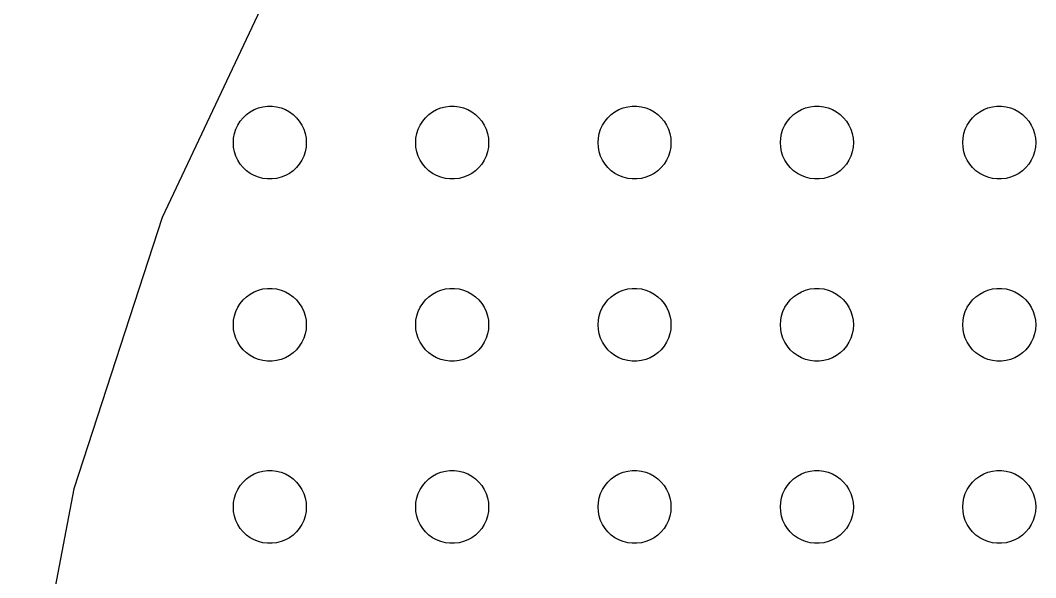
# Model space of a CAD drawing. Header units: metres. Extents: x -187 to 187, y -187 to 187.
# Drawn here: x -185.5 to -102, y 39.2 to 85.1 of the extents above; entities that cross this region are included whole.
import ezdxf

# ---------------------------------------------------------------- set-up
doc = ezdxf.new("R2010")
doc.units = ezdxf.units.M

msp = doc.modelspace()

# ---------------------------------------------------------------- linework, layer by layer
for p, q in [((-163.869, 90.0879), (-173.868, 68.8393)), ((-166.607, 77.533), (-166.277, 77.7145)), ((-166.277, 77.7145), (-165.927, 77.8532)), ((-165.927, 77.8532), (-165.562, 77.9469)), ((-165.562, 77.9469), (-165.188, 77.9941)), ((-165.188, 77.9941), (-164.812, 77.9941)), ((-164.812, 77.9941), (-164.438, 77.9469)), ((-164.438, 77.9469), (-164.073, 77.8532)), ((-164.073, 77.8532), (-163.723, 77.7145)), ((-163.723, 77.7145), (-163.393, 77.533)), ((-151.607, 77.533), (-151.277, 77.7145)), ((-151.277, 77.7145), (-150.927, 77.8532)), ((-150.927, 77.8532), (-150.562, 77.9469)), ((-150.562, 77.9469), (-150.188, 77.9941)), ((-150.188, 77.9941), (-149.812, 77.9941)), ((-149.812, 77.9941), (-149.438, 77.9469)), ((-149.438, 77.9469), (-149.073, 77.8532)), ((-149.073, 77.8532), (-148.723, 77.7145)), ((-148.723, 77.7145), (-148.393, 77.533)), ((-136.607, 77.533), (-136.277, 77.7145)), ((-136.277, 77.7145), (-135.927, 77.8532)), ((-135.927, 77.8532), (-135.562, 77.9469)), ((-135.562, 77.9469), (-135.188, 77.9941)), ((-135.188, 77.9941), (-134.812, 77.9941)), ((-134.812, 77.9941), (-134.438, 77.9469)), ((-134.438, 77.9469), (-134.073, 77.8532)), ((-134.073, 77.8532), (-133.723, 77.7145)), ((-133.723, 77.7145), (-133.393, 77.533)), ((-121.607, 77.533), (-121.277, 77.7145)), ((-121.277, 77.7145), (-120.927, 77.8532)), ((-120.927, 77.8532), (-120.562, 77.9469)), ((-120.562, 77.9469), (-120.188, 77.9941)), ((-120.188, 77.9941), (-119.812, 77.9941)), ((-119.812, 77.9941), (-119.438, 77.9469)), ((-119.438, 77.9469), (-119.073, 77.8532)), ((-119.073, 77.8532), (-118.723, 77.7145)), ((-118.723, 77.7145), (-118.393, 77.533)), ((-106.607, 77.533), (-106.277, 77.7145)), ((-106.277, 77.7145), (-105.927, 77.8532)), ((-105.927, 77.8532), (-105.562, 77.9469)), ((-105.562, 77.9469), (-105.188, 77.9941)), ((-105.188, 77.9941), (-104.812, 77.9941)), ((-104.812, 77.9941), (-104.438, 77.9469)), ((-104.438, 77.9469), (-104.073, 77.8532)), ((-104.073, 77.8532), (-103.723, 77.7145)), ((-103.723, 77.7145), (-103.393, 77.533)), ((-167.427, 76.7634), (-167.187, 77.0536)), ((-167.187, 77.0536), (-166.912, 77.3115)), ((-166.912, 77.3115), (-166.607, 77.533)), ((-163.393, 77.533), (-163.088, 77.3115)), ((-163.088, 77.3115), (-162.813, 77.0536)), ((-162.813, 77.0536), (-162.573, 76.7634)), ((-152.427, 76.7634), (-152.187, 77.0536)), ((-152.187, 77.0536), (-151.912, 77.3115)), ((-151.912, 77.3115), (-151.607, 77.533)), ((-148.393, 77.533), (-148.088, 77.3115)), ((-148.088, 77.3115), (-147.813, 77.0536)), ((-147.813, 77.0536), (-147.573, 76.7634)), ((-137.427, 76.7634), (-137.187, 77.0536)), ((-137.187, 77.0536), (-136.912, 77.3115)), ((-136.912, 77.3115), (-136.607, 77.533)), ((-133.393, 77.533), (-133.088, 77.3115)), ((-133.088, 77.3115), (-132.813, 77.0536)), ((-132.813, 77.0536), (-132.573, 76.7634)), ((-122.427, 76.7634), (-122.187, 77.0536)), ((-122.187, 77.0536), (-121.912, 77.3115)), ((-121.912, 77.3115), (-121.607, 77.533)), ((-118.393, 77.533), (-118.088, 77.3115)), ((-118.088, 77.3115), (-117.813, 77.0536)), ((-117.813, 77.0536), (-117.573, 76.7634)), ((-107.427, 76.7634), (-107.187, 77.0536)), ((-107.187, 77.0536), (-106.912, 77.3115)), ((-106.912, 77.3115), (-106.607, 77.533)), ((-103.393, 77.533), (-103.088, 77.3115)), ((-103.088, 77.3115), (-102.813, 77.0536)), ((-102.813, 77.0536), (-102.573, 76.7634)), ((-167.906, 75.7461), (-167.789, 76.1044)), ((-167.789, 76.1044), (-167.629, 76.4453)), ((-167.629, 76.4453), (-167.427, 76.7634)), ((-162.573, 76.7634), (-162.371, 76.4453)), ((-162.371, 76.4453), (-162.211, 76.1044)), ((-162.211, 76.1044), (-162.094, 75.7461)), ((-152.906, 75.7461), (-152.789, 76.1044)), ((-152.789, 76.1044), (-152.629, 76.4453)), ((-152.629, 76.4453), (-152.427, 76.7634)), ((-147.573, 76.7634), (-147.371, 76.4453)), ((-147.371, 76.4453), (-147.211, 76.1044)), ((-147.211, 76.1044), (-147.094, 75.7461)), ((-137.906, 75.7461), (-137.789, 76.1044)), ((-137.789, 76.1044), (-137.629, 76.4453)), ((-137.629, 76.4453), (-137.427, 76.7634)), ((-132.573, 76.7634), (-132.371, 76.4453)), ((-132.371, 76.4453), (-132.211, 76.1044)), ((-132.211, 76.1044), (-132.094, 75.7461)), ((-122.906, 75.7461), (-122.789, 76.1044)), ((-122.789, 76.1044), (-122.629, 76.4453)), ((-122.629, 76.4453), (-122.427, 76.7634)), ((-117.573, 76.7634), (-117.371, 76.4453)), ((-117.371, 76.4453), (-117.211, 76.1044)), ((-117.211, 76.1044), (-117.094, 75.7461)), ((-107.906, 75.7461), (-107.789, 76.1044)), ((-107.789, 76.1044), (-107.629, 76.4453)), ((-107.629, 76.4453), (-107.427, 76.7634)), ((-102.573, 76.7634), (-102.371, 76.4453)), ((-102.371, 76.4453), (-102.211, 76.1044)), ((-102.211, 76.1044), (-102.094, 75.7461)), ((-168, 75), (-167.976, 75.376)), ((-167.976, 75.376), (-167.906, 75.7461)), ((-162.094, 75.7461), (-162.024, 75.376)), ((-162.024, 75.376), (-162, 75)), ((-153, 75), (-152.976, 75.376)), ((-152.976, 75.376), (-152.906, 75.7461)), ((-147.094, 75.7461), (-147.024, 75.376)), ((-147.024, 75.376), (-147, 75)), ((-138, 75), (-137.976, 75.376)), ((-137.976, 75.376), (-137.906, 75.7461)), ((-132.094, 75.7461), (-132.024, 75.376)), ((-132.024, 75.376), (-132, 75)), ((-123, 75), (-122.976, 75.376)), ((-122.976, 75.376), (-122.906, 75.7461)), ((-117.094, 75.7461), (-117.024, 75.376)), ((-117.024, 75.376), (-117, 75)), ((-108, 75), (-107.976, 75.376)), ((-107.976, 75.376), (-107.906, 75.7461)), ((-102.094, 75.7461), (-102.024, 75.376)), ((-102.024, 75.376), (-102, 75)), ((-167.976, 74.624), (-168, 75)), ((-167.906, 74.2539), (-167.976, 74.624)), ((-162.024, 74.624), (-162.094, 74.2539)), ((-162, 75), (-162.024, 74.624)), ((-152.976, 74.624), (-153, 75)), ((-152.906, 74.2539), (-152.976, 74.624)), ((-147.024, 74.624), (-147.094, 74.2539)), ((-147, 75), (-147.024, 74.624)), ((-137.976, 74.624), (-138, 75)), ((-137.906, 74.2539), (-137.976, 74.624)), ((-132.024, 74.624), (-132.094, 74.2539)), ((-132, 75), (-132.024, 74.624)), ((-122.976, 74.624), (-123, 75)), ((-122.906, 74.2539), (-122.976, 74.624)), ((-117.024, 74.624), (-117.094, 74.2539)), ((-117, 75), (-117.024, 74.624)), ((-107.976, 74.624), (-108, 75)), ((-107.906, 74.2539), (-107.976, 74.624)), ((-102.024, 74.624), (-102.094, 74.2539)), ((-102, 75), (-102.024, 74.624)), ((-167.789, 73.8956), (-167.906, 74.2539)), ((-167.629, 73.5547), (-167.789, 73.8956)), ((-167.427, 73.2366), (-167.629, 73.5547)), ((-162.371, 73.5547), (-162.573, 73.2366)), ((-162.211, 73.8956), (-162.371, 73.5547)), ((-162.094, 74.2539), (-162.211, 73.8956)), ((-152.789, 73.8956), (-152.906, 74.2539)), ((-152.629, 73.5547), (-152.789, 73.8956)), ((-152.427, 73.2366), (-152.629, 73.5547)), ((-147.371, 73.5547), (-147.573, 73.2366)), ((-147.211, 73.8956), (-147.371, 73.5547)), ((-147.094, 74.2539), (-147.211, 73.8956)), ((-137.789, 73.8956), (-137.906, 74.2539)), ((-137.629, 73.5547), (-137.789, 73.8956)), ((-137.427, 73.2366), (-137.629, 73.5547)), ((-132.371, 73.5547), (-132.573, 73.2366)), ((-132.211, 73.8956), (-132.371, 73.5547)), ((-132.094, 74.2539), (-132.211, 73.8956)), ((-122.789, 73.8956), (-122.906, 74.2539)), ((-122.629, 73.5547), (-122.789, 73.8956)), ((-122.427, 73.2366), (-122.629, 73.5547)), ((-117.371, 73.5547), (-117.573, 73.2366)), ((-117.211, 73.8956), (-117.371, 73.5547)), ((-117.094, 74.2539), (-117.211, 73.8956)), ((-107.789, 73.8956), (-107.906, 74.2539)), ((-107.629, 73.5547), (-107.789, 73.8956)), ((-107.427, 73.2366), (-107.629, 73.5547)), ((-102.371, 73.5547), (-102.573, 73.2366)), ((-102.211, 73.8956), (-102.371, 73.5547)), ((-102.094, 74.2539), (-102.211, 73.8956)), ((-167.187, 72.9464), (-167.427, 73.2366)), ((-166.912, 72.6885), (-167.187, 72.9464)), ((-166.607, 72.467), (-166.912, 72.6885)), ((-163.088, 72.6885), (-163.393, 72.467)), ((-162.813, 72.9464), (-163.088, 72.6885)), ((-162.573, 73.2366), (-162.813, 72.9464)), ((-152.187, 72.9464), (-152.427, 73.2366)), ((-151.912, 72.6885), (-152.187, 72.9464)), ((-151.607, 72.467), (-151.912, 72.6885)), ((-148.088, 72.6885), (-148.393, 72.467)), ((-147.813, 72.9464), (-148.088, 72.6885)), ((-147.573, 73.2366), (-147.813, 72.9464)), ((-137.187, 72.9464), (-137.427, 73.2366)), ((-136.912, 72.6885), (-137.187, 72.9464)), ((-136.607, 72.467), (-136.912, 72.6885)), ((-133.088, 72.6885), (-133.393, 72.467)), ((-132.813, 72.9464), (-133.088, 72.6885)), ((-132.573, 73.2366), (-132.813, 72.9464)), ((-122.187, 72.9464), (-122.427, 73.2366)), ((-121.912, 72.6885), (-122.187, 72.9464)), ((-121.607, 72.467), (-121.912, 72.6885)), ((-118.088, 72.6885), (-118.393, 72.467)), ((-117.813, 72.9464), (-118.088, 72.6885)), ((-117.573, 73.2366), (-117.813, 72.9464)), ((-107.187, 72.9464), (-107.427, 73.2366)), ((-106.912, 72.6885), (-107.187, 72.9464)), ((-106.607, 72.467), (-106.912, 72.6885)), ((-103.088, 72.6885), (-103.393, 72.467)), ((-102.813, 72.9464), (-103.088, 72.6885)), ((-102.573, 73.2366), (-102.813, 72.9464)), ((-166.277, 72.2855), (-166.607, 72.467)), ((-165.927, 72.1468), (-166.277, 72.2855)), ((-165.562, 72.0531), (-165.927, 72.1468)), ((-165.188, 72.0059), (-165.562, 72.0531)), ((-164.812, 72.0059), (-165.188, 72.0059)), ((-164.438, 72.0531), (-164.812, 72.0059)), ((-164.073, 72.1468), (-164.438, 72.0531)), ((-163.723, 72.2855), (-164.073, 72.1468)), ((-163.393, 72.467), (-163.723, 72.2855)), ((-151.277, 72.2855), (-151.607, 72.467)), ((-150.927, 72.1468), (-151.277, 72.2855)), ((-150.562, 72.0531), (-150.927, 72.1468)), ((-150.188, 72.0059), (-150.562, 72.0531)), ((-149.812, 72.0059), (-150.188, 72.0059)), ((-149.438, 72.0531), (-149.812, 72.0059)), ((-149.073, 72.1468), (-149.438, 72.0531)), ((-148.723, 72.2855), (-149.073, 72.1468)), ((-148.393, 72.467), (-148.723, 72.2855)), ((-136.277, 72.2855), (-136.607, 72.467)), ((-135.927, 72.1468), (-136.277, 72.2855)), ((-135.562, 72.0531), (-135.927, 72.1468)), ((-135.188, 72.0059), (-135.562, 72.0531)), ((-134.812, 72.0059), (-135.188, 72.0059)), ((-134.438, 72.0531), (-134.812, 72.0059)), ((-134.073, 72.1468), (-134.438, 72.0531)), ((-133.723, 72.2855), (-134.073, 72.1468)), ((-133.393, 72.467), (-133.723, 72.2855)), ((-121.277, 72.2855), (-121.607, 72.467)), ((-120.927, 72.1468), (-121.277, 72.2855)), ((-120.562, 72.0531), (-120.927, 72.1468)), ((-120.188, 72.0059), (-120.562, 72.0531)), ((-119.812, 72.0059), (-120.188, 72.0059)), ((-119.438, 72.0531), (-119.812, 72.0059)), ((-119.073, 72.1468), (-119.438, 72.0531)), ((-118.723, 72.2855), (-119.073, 72.1468)), ((-118.393, 72.467), (-118.723, 72.2855)), ((-106.277, 72.2855), (-106.607, 72.467)), ((-105.927, 72.1468), (-106.277, 72.2855)), ((-105.562, 72.0531), (-105.927, 72.1468)), ((-105.188, 72.0059), (-105.562, 72.0531)), ((-104.812, 72.0059), (-105.188, 72.0059)), ((-104.438, 72.0531), (-104.812, 72.0059)), ((-104.073, 72.1468), (-104.438, 72.0531)), ((-103.723, 72.2855), (-104.073, 72.1468)), ((-103.393, 72.467), (-103.723, 72.2855)), ((-173.868, 68.8393), (-181.125, 46.505)), ((-166.607, 62.533), (-166.277, 62.7145)), ((-166.277, 62.7145), (-165.927, 62.8532)), ((-165.927, 62.8532), (-165.562, 62.9469)), ((-165.562, 62.9469), (-165.188, 62.9941)), ((-165.188, 62.9941), (-164.812, 62.9941)), ((-164.812, 62.9941), (-164.438, 62.9469)), ((-164.438, 62.9469), (-164.073, 62.8532)), ((-164.073, 62.8532), (-163.723, 62.7145)), ((-163.723, 62.7145), (-163.393, 62.533)), ((-151.607, 62.533), (-151.277, 62.7145)), ((-151.277, 62.7145), (-150.927, 62.8532)), ((-150.927, 62.8532), (-150.562, 62.9469)), ((-150.562, 62.9469), (-150.188, 62.9941)), ((-150.188, 62.9941), (-149.812, 62.9941)), ((-149.812, 62.9941), (-149.438, 62.9469)), ((-149.438, 62.9469), (-149.073, 62.8532)), ((-149.073, 62.8532), (-148.723, 62.7145)), ((-148.723, 62.7145), (-148.393, 62.533)), ((-136.607, 62.533), (-136.277, 62.7145)), ((-136.277, 62.7145), (-135.927, 62.8532)), ((-135.927, 62.8532), (-135.562, 62.9469)), ((-135.562, 62.9469), (-135.188, 62.9941)), ((-135.188, 62.9941), (-134.812, 62.9941)), ((-134.812, 62.9941), (-134.438, 62.9469)), ((-134.438, 62.9469), (-134.073, 62.8532)), ((-134.073, 62.8532), (-133.723, 62.7145)), ((-133.723, 62.7145), (-133.393, 62.533)), ((-121.607, 62.533), (-121.277, 62.7145)), ((-121.277, 62.7145), (-120.927, 62.8532)), ((-120.927, 62.8532), (-120.562, 62.9469)), ((-120.562, 62.9469), (-120.188, 62.9941)), ((-120.188, 62.9941), (-119.812, 62.9941)), ((-119.812, 62.9941), (-119.438, 62.9469)), ((-119.438, 62.9469), (-119.073, 62.8532)), ((-119.073, 62.8532), (-118.723, 62.7145)), ((-118.723, 62.7145), (-118.393, 62.533)), ((-106.607, 62.533), (-106.277, 62.7145)), ((-106.277, 62.7145), (-105.927, 62.8532)), ((-105.927, 62.8532), (-105.562, 62.9469)), ((-105.562, 62.9469), (-105.188, 62.9941)), ((-105.188, 62.9941), (-104.812, 62.9941)), ((-104.812, 62.9941), (-104.438, 62.9469)), ((-104.438, 62.9469), (-104.073, 62.8532)), ((-104.073, 62.8532), (-103.723, 62.7145)), ((-103.723, 62.7145), (-103.393, 62.533)), ((-167.427, 61.7634), (-167.187, 62.0536)), ((-167.187, 62.0536), (-166.912, 62.3115)), ((-166.912, 62.3115), (-166.607, 62.533)), ((-163.393, 62.533), (-163.088, 62.3115)), ((-163.088, 62.3115), (-162.813, 62.0536)), ((-162.813, 62.0536), (-162.573, 61.7634)), ((-152.427, 61.7634), (-152.187, 62.0536)), ((-152.187, 62.0536), (-151.912, 62.3115)), ((-151.912, 62.3115), (-151.607, 62.533)), ((-148.393, 62.533), (-148.088, 62.3115)), ((-148.088, 62.3115), (-147.813, 62.0536)), ((-147.813, 62.0536), (-147.573, 61.7634)), ((-137.427, 61.7634), (-137.187, 62.0536)), ((-137.187, 62.0536), (-136.912, 62.3115)), ((-136.912, 62.3115), (-136.607, 62.533)), ((-133.393, 62.533), (-133.088, 62.3115)), ((-133.088, 62.3115), (-132.813, 62.0536)), ((-132.813, 62.0536), (-132.573, 61.7634)), ((-122.427, 61.7634), (-122.187, 62.0536)), ((-122.187, 62.0536), (-121.912, 62.3115)), ((-121.912, 62.3115), (-121.607, 62.533)), ((-118.393, 62.533), (-118.088, 62.3115)), ((-118.088, 62.3115), (-117.813, 62.0536)), ((-117.813, 62.0536), (-117.573, 61.7634)), ((-107.427, 61.7634), (-107.187, 62.0536)), ((-107.187, 62.0536), (-106.912, 62.3115)), ((-106.912, 62.3115), (-106.607, 62.533)), ((-103.393, 62.533), (-103.088, 62.3115)), ((-103.088, 62.3115), (-102.813, 62.0536)), ((-102.813, 62.0536), (-102.573, 61.7634)), ((-167.906, 60.7461), (-167.789, 61.1044)), ((-167.789, 61.1044), (-167.629, 61.4453)), ((-167.629, 61.4453), (-167.427, 61.7634)), ((-162.573, 61.7634), (-162.371, 61.4453)), ((-162.371, 61.4453), (-162.211, 61.1044)), ((-162.211, 61.1044), (-162.094, 60.7461)), ((-152.906, 60.7461), (-152.789, 61.1044)), ((-152.789, 61.1044), (-152.629, 61.4453)), ((-152.629, 61.4453), (-152.427, 61.7634)), ((-147.573, 61.7634), (-147.371, 61.4453)), ((-147.371, 61.4453), (-147.211, 61.1044)), ((-147.211, 61.1044), (-147.094, 60.7461)), ((-137.906, 60.7461), (-137.789, 61.1044)), ((-137.789, 61.1044), (-137.629, 61.4453)), ((-137.629, 61.4453), (-137.427, 61.7634)), ((-132.573, 61.7634), (-132.371, 61.4453)), ((-132.371, 61.4453), (-132.211, 61.1044)), ((-132.211, 61.1044), (-132.094, 60.7461)), ((-122.906, 60.7461), (-122.789, 61.1044)), ((-122.789, 61.1044), (-122.629, 61.4453)), ((-122.629, 61.4453), (-122.427, 61.7634)), ((-117.573, 61.7634), (-117.371, 61.4453)), ((-117.371, 61.4453), (-117.211, 61.1044)), ((-117.211, 61.1044), (-117.094, 60.7461)), ((-107.906, 60.7461), (-107.789, 61.1044)), ((-107.789, 61.1044), (-107.629, 61.4453)), ((-107.629, 61.4453), (-107.427, 61.7634)), ((-102.573, 61.7634), (-102.371, 61.4453)), ((-102.371, 61.4453), (-102.211, 61.1044)), ((-102.211, 61.1044), (-102.094, 60.7461)), ((-168, 60), (-167.976, 60.376)), ((-167.976, 60.376), (-167.906, 60.7461)), ((-162.094, 60.7461), (-162.024, 60.376)), ((-162.024, 60.376), (-162, 60)), ((-153, 60), (-152.976, 60.376)), ((-152.976, 60.376), (-152.906, 60.7461)), ((-147.094, 60.7461), (-147.024, 60.376)), ((-147.024, 60.376), (-147, 60)), ((-138, 60), (-137.976, 60.376)), ((-137.976, 60.376), (-137.906, 60.7461)), ((-132.094, 60.7461), (-132.024, 60.376)), ((-132.024, 60.376), (-132, 60)), ((-123, 60), (-122.976, 60.376)), ((-122.976, 60.376), (-122.906, 60.7461)), ((-117.094, 60.7461), (-117.024, 60.376)), ((-117.024, 60.376), (-117, 60)), ((-108, 60), (-107.976, 60.376)), ((-107.976, 60.376), (-107.906, 60.7461)), ((-102.094, 60.7461), (-102.024, 60.376)), ((-102.024, 60.376), (-102, 60)), ((-167.976, 59.624), (-168, 60)), ((-167.906, 59.2539), (-167.976, 59.624)), ((-162.024, 59.624), (-162.094, 59.2539)), ((-162, 60), (-162.024, 59.624)), ((-152.976, 59.624), (-153, 60)), ((-152.906, 59.2539), (-152.976, 59.624)), ((-147.024, 59.624), (-147.094, 59.2539)), ((-147, 60), (-147.024, 59.624)), ((-137.976, 59.624), (-138, 60)), ((-137.906, 59.2539), (-137.976, 59.624)), ((-132.024, 59.624), (-132.094, 59.2539)), ((-132, 60), (-132.024, 59.624)), ((-122.976, 59.624), (-123, 60)), ((-122.906, 59.2539), (-122.976, 59.624)), ((-117.024, 59.624), (-117.094, 59.2539)), ((-117, 60), (-117.024, 59.624)), ((-107.976, 59.624), (-108, 60)), ((-107.906, 59.2539), (-107.976, 59.624)), ((-102.024, 59.624), (-102.094, 59.2539)), ((-102, 60), (-102.024, 59.624)), ((-167.789, 58.8956), (-167.906, 59.2539)), ((-167.629, 58.5547), (-167.789, 58.8956)), ((-167.427, 58.2366), (-167.629, 58.5547)), ((-162.371, 58.5547), (-162.573, 58.2366)), ((-162.211, 58.8956), (-162.371, 58.5547)), ((-162.094, 59.2539), (-162.211, 58.8956)), ((-152.789, 58.8956), (-152.906, 59.2539)), ((-152.629, 58.5547), (-152.789, 58.8956)), ((-152.427, 58.2366), (-152.629, 58.5547)), ((-147.371, 58.5547), (-147.573, 58.2366)), ((-147.211, 58.8956), (-147.371, 58.5547)), ((-147.094, 59.2539), (-147.211, 58.8956)), ((-137.789, 58.8956), (-137.906, 59.2539)), ((-137.629, 58.5547), (-137.789, 58.8956)), ((-137.427, 58.2366), (-137.629, 58.5547)), ((-132.371, 58.5547), (-132.573, 58.2366)), ((-132.211, 58.8956), (-132.371, 58.5547)), ((-132.094, 59.2539), (-132.211, 58.8956)), ((-122.789, 58.8956), (-122.906, 59.2539)), ((-122.629, 58.5547), (-122.789, 58.8956)), ((-122.427, 58.2366), (-122.629, 58.5547)), ((-117.371, 58.5547), (-117.573, 58.2366)), ((-117.211, 58.8956), (-117.371, 58.5547)), ((-117.094, 59.2539), (-117.211, 58.8956)), ((-107.789, 58.8956), (-107.906, 59.2539)), ((-107.629, 58.5547), (-107.789, 58.8956)), ((-107.427, 58.2366), (-107.629, 58.5547)), ((-102.371, 58.5547), (-102.573, 58.2366)), ((-102.211, 58.8956), (-102.371, 58.5547)), ((-102.094, 59.2539), (-102.211, 58.8956)), ((-167.187, 57.9464), (-167.427, 58.2366)), ((-166.912, 57.6885), (-167.187, 57.9464)), ((-166.607, 57.467), (-166.912, 57.6885)), ((-163.088, 57.6885), (-163.393, 57.467)), ((-162.813, 57.9464), (-163.088, 57.6885)), ((-162.573, 58.2366), (-162.813, 57.9464)), ((-152.187, 57.9464), (-152.427, 58.2366)), ((-151.912, 57.6885), (-152.187, 57.9464)), ((-151.607, 57.467), (-151.912, 57.6885)), ((-148.088, 57.6885), (-148.393, 57.467)), ((-147.813, 57.9464), (-148.088, 57.6885)), ((-147.573, 58.2366), (-147.813, 57.9464)), ((-137.187, 57.9464), (-137.427, 58.2366)), ((-136.912, 57.6885), (-137.187, 57.9464)), ((-136.607, 57.467), (-136.912, 57.6885)), ((-133.088, 57.6885), (-133.393, 57.467)), ((-132.813, 57.9464), (-133.088, 57.6885)), ((-132.573, 58.2366), (-132.813, 57.9464)), ((-122.187, 57.9464), (-122.427, 58.2366)), ((-121.912, 57.6885), (-122.187, 57.9464)), ((-121.607, 57.467), (-121.912, 57.6885)), ((-118.088, 57.6885), (-118.393, 57.467)), ((-117.813, 57.9464), (-118.088, 57.6885)), ((-117.573, 58.2366), (-117.813, 57.9464)), ((-107.187, 57.9464), (-107.427, 58.2366)), ((-106.912, 57.6885), (-107.187, 57.9464)), ((-106.607, 57.467), (-106.912, 57.6885)), ((-103.088, 57.6885), (-103.393, 57.467)), ((-102.813, 57.9464), (-103.088, 57.6885)), ((-102.573, 58.2366), (-102.813, 57.9464)), ((-166.277, 57.2855), (-166.607, 57.467)), ((-165.927, 57.1468), (-166.277, 57.2855)), ((-165.562, 57.0531), (-165.927, 57.1468)), ((-165.188, 57.0059), (-165.562, 57.0531)), ((-164.812, 57.0059), (-165.188, 57.0059)), ((-164.438, 57.0531), (-164.812, 57.0059)), ((-164.073, 57.1468), (-164.438, 57.0531)), ((-163.723, 57.2855), (-164.073, 57.1468)), ((-163.393, 57.467), (-163.723, 57.2855)), ((-151.277, 57.2855), (-151.607, 57.467)), ((-150.927, 57.1468), (-151.277, 57.2855)), ((-150.562, 57.0531), (-150.927, 57.1468)), ((-150.188, 57.0059), (-150.562, 57.0531)), ((-149.812, 57.0059), (-150.188, 57.0059)), ((-149.438, 57.0531), (-149.812, 57.0059)), ((-149.073, 57.1468), (-149.438, 57.0531)), ((-148.723, 57.2855), (-149.073, 57.1468)), ((-148.393, 57.467), (-148.723, 57.2855)), ((-136.277, 57.2855), (-136.607, 57.467)), ((-135.927, 57.1468), (-136.277, 57.2855)), ((-135.562, 57.0531), (-135.927, 57.1468)), ((-135.188, 57.0059), (-135.562, 57.0531)), ((-134.812, 57.0059), (-135.188, 57.0059)), ((-134.438, 57.0531), (-134.812, 57.0059)), ((-134.073, 57.1468), (-134.438, 57.0531)), ((-133.723, 57.2855), (-134.073, 57.1468)), ((-133.393, 57.467), (-133.723, 57.2855)), ((-121.277, 57.2855), (-121.607, 57.467)), ((-120.927, 57.1468), (-121.277, 57.2855)), ((-120.562, 57.0531), (-120.927, 57.1468)), ((-120.188, 57.0059), (-120.562, 57.0531)), ((-119.812, 57.0059), (-120.188, 57.0059)), ((-119.438, 57.0531), (-119.812, 57.0059)), ((-119.073, 57.1468), (-119.438, 57.0531)), ((-118.723, 57.2855), (-119.073, 57.1468)), ((-118.393, 57.467), (-118.723, 57.2855)), ((-106.277, 57.2855), (-106.607, 57.467)), ((-105.927, 57.1468), (-106.277, 57.2855)), ((-105.562, 57.0531), (-105.927, 57.1468)), ((-105.188, 57.0059), (-105.562, 57.0531)), ((-104.812, 57.0059), (-105.188, 57.0059)), ((-104.438, 57.0531), (-104.812, 57.0059)), ((-104.073, 57.1468), (-104.438, 57.0531)), ((-103.723, 57.2855), (-104.073, 57.1468)), ((-103.393, 57.467), (-103.723, 57.2855)), ((-166.607, 47.533), (-166.277, 47.7145)), ((-166.277, 47.7145), (-165.927, 47.8532)), ((-165.927, 47.8532), (-165.562, 47.9469)), ((-165.562, 47.9469), (-165.188, 47.9941)), ((-165.188, 47.9941), (-164.812, 47.9941)), ((-164.812, 47.9941), (-164.438, 47.9469)), ((-164.438, 47.9469), (-164.073, 47.8532)), ((-164.073, 47.8532), (-163.723, 47.7145)), ((-163.723, 47.7145), (-163.393, 47.533)), ((-151.607, 47.533), (-151.277, 47.7145)), ((-151.277, 47.7145), (-150.927, 47.8532)), ((-150.927, 47.8532), (-150.562, 47.9469)), ((-150.562, 47.9469), (-150.188, 47.9941)), ((-150.188, 47.9941), (-149.812, 47.9941)), ((-149.812, 47.9941), (-149.438, 47.9469)), ((-149.438, 47.9469), (-149.073, 47.8532)), ((-149.073, 47.8532), (-148.723, 47.7145)), ((-148.723, 47.7145), (-148.393, 47.533)), ((-136.607, 47.533), (-136.277, 47.7145)), ((-136.277, 47.7145), (-135.927, 47.8532)), ((-135.927, 47.8532), (-135.562, 47.9469)), ((-135.562, 47.9469), (-135.188, 47.9941)), ((-135.188, 47.9941), (-134.812, 47.9941)), ((-134.812, 47.9941), (-134.438, 47.9469)), ((-134.438, 47.9469), (-134.073, 47.8532)), ((-134.073, 47.8532), (-133.723, 47.7145)), ((-133.723, 47.7145), (-133.393, 47.533)), ((-121.607, 47.533), (-121.277, 47.7145)), ((-121.277, 47.7145), (-120.927, 47.8532)), ((-120.927, 47.8532), (-120.562, 47.9469)), ((-120.562, 47.9469), (-120.188, 47.9941)), ((-120.188, 47.9941), (-119.812, 47.9941)), ((-119.812, 47.9941), (-119.438, 47.9469)), ((-119.438, 47.9469), (-119.073, 47.8532)), ((-119.073, 47.8532), (-118.723, 47.7145)), ((-118.723, 47.7145), (-118.393, 47.533)), ((-106.607, 47.533), (-106.277, 47.7145)), ((-106.277, 47.7145), (-105.927, 47.8532)), ((-105.927, 47.8532), (-105.562, 47.9469)), ((-105.562, 47.9469), (-105.188, 47.9941)), ((-105.188, 47.9941), (-104.812, 47.9941)), ((-104.812, 47.9941), (-104.438, 47.9469)), ((-104.438, 47.9469), (-104.073, 47.8532)), ((-104.073, 47.8532), (-103.723, 47.7145)), ((-103.723, 47.7145), (-103.393, 47.533)), ((-167.427, 46.7634), (-167.187, 47.0536)), ((-167.187, 47.0536), (-166.912, 47.3115)), ((-166.912, 47.3115), (-166.607, 47.533)), ((-163.393, 47.533), (-163.088, 47.3115)), ((-163.088, 47.3115), (-162.813, 47.0536)), ((-162.813, 47.0536), (-162.573, 46.7634)), ((-152.427, 46.7634), (-152.187, 47.0536)), ((-152.187, 47.0536), (-151.912, 47.3115)), ((-151.912, 47.3115), (-151.607, 47.533)), ((-148.393, 47.533), (-148.088, 47.3115)), ((-148.088, 47.3115), (-147.813, 47.0536)), ((-147.813, 47.0536), (-147.573, 46.7634)), ((-137.427, 46.7634), (-137.187, 47.0536)), ((-137.187, 47.0536), (-136.912, 47.3115)), ((-136.912, 47.3115), (-136.607, 47.533)), ((-133.393, 47.533), (-133.088, 47.3115)), ((-133.088, 47.3115), (-132.813, 47.0536)), ((-132.813, 47.0536), (-132.573, 46.7634)), ((-122.427, 46.7634), (-122.187, 47.0536)), ((-122.187, 47.0536), (-121.912, 47.3115)), ((-121.912, 47.3115), (-121.607, 47.533)), ((-118.393, 47.533), (-118.088, 47.3115)), ((-118.088, 47.3115), (-117.813, 47.0536)), ((-117.813, 47.0536), (-117.573, 46.7634)), ((-107.427, 46.7634), (-107.187, 47.0536)), ((-107.187, 47.0536), (-106.912, 47.3115)), ((-106.912, 47.3115), (-106.607, 47.533)), ((-103.393, 47.533), (-103.088, 47.3115)), ((-103.088, 47.3115), (-102.813, 47.0536)), ((-102.813, 47.0536), (-102.573, 46.7634)), ((-181.125, 46.505), (-185.525, 23.4373)), ((-167.906, 45.7461), (-167.789, 46.1044)), ((-167.789, 46.1044), (-167.629, 46.4453)), ((-167.629, 46.4453), (-167.427, 46.7634)), ((-162.573, 46.7634), (-162.371, 46.4453)), ((-162.371, 46.4453), (-162.211, 46.1044)), ((-162.211, 46.1044), (-162.094, 45.7461)), ((-152.906, 45.7461), (-152.789, 46.1044)), ((-152.789, 46.1044), (-152.629, 46.4453)), ((-152.629, 46.4453), (-152.427, 46.7634)), ((-147.573, 46.7634), (-147.371, 46.4453)), ((-147.371, 46.4453), (-147.211, 46.1044)), ((-147.211, 46.1044), (-147.094, 45.7461)), ((-137.906, 45.7461), (-137.789, 46.1044)), ((-137.789, 46.1044), (-137.629, 46.4453)), ((-137.629, 46.4453), (-137.427, 46.7634)), ((-132.573, 46.7634), (-132.371, 46.4453)), ((-132.371, 46.4453), (-132.211, 46.1044)), ((-132.211, 46.1044), (-132.094, 45.7461)), ((-122.906, 45.7461), (-122.789, 46.1044)), ((-122.789, 46.1044), (-122.629, 46.4453)), ((-122.629, 46.4453), (-122.427, 46.7634)), ((-117.573, 46.7634), (-117.371, 46.4453)), ((-117.371, 46.4453), (-117.211, 46.1044)), ((-117.211, 46.1044), (-117.094, 45.7461)), ((-107.906, 45.7461), (-107.789, 46.1044)), ((-107.789, 46.1044), (-107.629, 46.4453)), ((-107.629, 46.4453), (-107.427, 46.7634)), ((-102.573, 46.7634), (-102.371, 46.4453)), ((-102.371, 46.4453), (-102.211, 46.1044)), ((-102.211, 46.1044), (-102.094, 45.7461)), ((-168, 45), (-167.976, 45.376)), ((-167.976, 45.376), (-167.906, 45.7461)), ((-162.094, 45.7461), (-162.024, 45.376)), ((-162.024, 45.376), (-162, 45)), ((-153, 45), (-152.976, 45.376)), ((-152.976, 45.376), (-152.906, 45.7461)), ((-147.094, 45.7461), (-147.024, 45.376)), ((-147.024, 45.376), (-147, 45)), ((-138, 45), (-137.976, 45.376)), ((-137.976, 45.376), (-137.906, 45.7461)), ((-132.094, 45.7461), (-132.024, 45.376)), ((-132.024, 45.376), (-132, 45)), ((-123, 45), (-122.976, 45.376)), ((-122.976, 45.376), (-122.906, 45.7461)), ((-117.094, 45.7461), (-117.024, 45.376)), ((-117.024, 45.376), (-117, 45)), ((-108, 45), (-107.976, 45.376)), ((-107.976, 45.376), (-107.906, 45.7461)), ((-102.094, 45.7461), (-102.024, 45.376)), ((-102.024, 45.376), (-102, 45)), ((-167.976, 44.624), (-168, 45)), ((-167.906, 44.2539), (-167.976, 44.624)), ((-162.024, 44.624), (-162.094, 44.2539)), ((-162, 45), (-162.024, 44.624)), ((-152.976, 44.624), (-153, 45)), ((-152.906, 44.2539), (-152.976, 44.624)), ((-147.024, 44.624), (-147.094, 44.2539)), ((-147, 45), (-147.024, 44.624)), ((-137.976, 44.624), (-138, 45)), ((-137.906, 44.2539), (-137.976, 44.624)), ((-132.024, 44.624), (-132.094, 44.2539)), ((-132, 45), (-132.024, 44.624)), ((-122.976, 44.624), (-123, 45)), ((-122.906, 44.2539), (-122.976, 44.624)), ((-117.024, 44.624), (-117.094, 44.2539)), ((-117, 45), (-117.024, 44.624)), ((-107.976, 44.624), (-108, 45)), ((-107.906, 44.2539), (-107.976, 44.624)), ((-102.024, 44.624), (-102.094, 44.2539)), ((-102, 45), (-102.024, 44.624)), ((-167.789, 43.8956), (-167.906, 44.2539)), ((-167.629, 43.5547), (-167.789, 43.8956)), ((-167.427, 43.2366), (-167.629, 43.5547)), ((-162.371, 43.5547), (-162.573, 43.2366)), ((-162.211, 43.8956), (-162.371, 43.5547)), ((-162.094, 44.2539), (-162.211, 43.8956)), ((-152.789, 43.8956), (-152.906, 44.2539)), ((-152.629, 43.5547), (-152.789, 43.8956)), ((-152.427, 43.2366), (-152.629, 43.5547)), ((-147.371, 43.5547), (-147.573, 43.2366)), ((-147.211, 43.8956), (-147.371, 43.5547)), ((-147.094, 44.2539), (-147.211, 43.8956)), ((-137.789, 43.8956), (-137.906, 44.2539)), ((-137.629, 43.5547), (-137.789, 43.8956)), ((-137.427, 43.2366), (-137.629, 43.5547)), ((-132.371, 43.5547), (-132.573, 43.2366)), ((-132.211, 43.8956), (-132.371, 43.5547)), ((-132.094, 44.2539), (-132.211, 43.8956)), ((-122.789, 43.8956), (-122.906, 44.2539)), ((-122.629, 43.5547), (-122.789, 43.8956)), ((-122.427, 43.2366), (-122.629, 43.5547)), ((-117.371, 43.5547), (-117.573, 43.2366)), ((-117.211, 43.8956), (-117.371, 43.5547)), ((-117.094, 44.2539), (-117.211, 43.8956)), ((-107.789, 43.8956), (-107.906, 44.2539)), ((-107.629, 43.5547), (-107.789, 43.8956)), ((-107.427, 43.2366), (-107.629, 43.5547)), ((-102.371, 43.5547), (-102.573, 43.2366)), ((-102.211, 43.8956), (-102.371, 43.5547)), ((-102.094, 44.2539), (-102.211, 43.8956)), ((-167.187, 42.9464), (-167.427, 43.2366)), ((-166.912, 42.6885), (-167.187, 42.9464)), ((-166.607, 42.467), (-166.912, 42.6885)), ((-163.088, 42.6885), (-163.393, 42.467)), ((-162.813, 42.9464), (-163.088, 42.6885)), ((-162.573, 43.2366), (-162.813, 42.9464)), ((-152.187, 42.9464), (-152.427, 43.2366)), ((-151.912, 42.6885), (-152.187, 42.9464)), ((-151.607, 42.467), (-151.912, 42.6885)), ((-148.088, 42.6885), (-148.393, 42.467)), ((-147.813, 42.9464), (-148.088, 42.6885)), ((-147.573, 43.2366), (-147.813, 42.9464)), ((-137.187, 42.9464), (-137.427, 43.2366)), ((-136.912, 42.6885), (-137.187, 42.9464)), ((-136.607, 42.467), (-136.912, 42.6885)), ((-133.088, 42.6885), (-133.393, 42.467)), ((-132.813, 42.9464), (-133.088, 42.6885)), ((-132.573, 43.2366), (-132.813, 42.9464)), ((-122.187, 42.9464), (-122.427, 43.2366)), ((-121.912, 42.6885), (-122.187, 42.9464)), ((-121.607, 42.467), (-121.912, 42.6885)), ((-118.088, 42.6885), (-118.393, 42.467)), ((-117.813, 42.9464), (-118.088, 42.6885)), ((-117.573, 43.2366), (-117.813, 42.9464)), ((-107.187, 42.9464), (-107.427, 43.2366)), ((-106.912, 42.6885), (-107.187, 42.9464)), ((-106.607, 42.467), (-106.912, 42.6885)), ((-103.088, 42.6885), (-103.393, 42.467)), ((-102.813, 42.9464), (-103.088, 42.6885)), ((-102.573, 43.2366), (-102.813, 42.9464)), ((-166.277, 42.2855), (-166.607, 42.467)), ((-165.927, 42.1468), (-166.277, 42.2855)), ((-165.562, 42.0531), (-165.927, 42.1468)), ((-165.188, 42.0059), (-165.562, 42.0531)), ((-164.812, 42.0059), (-165.188, 42.0059)), ((-164.438, 42.0531), (-164.812, 42.0059)), ((-164.073, 42.1468), (-164.438, 42.0531)), ((-163.723, 42.2855), (-164.073, 42.1468)), ((-163.393, 42.467), (-163.723, 42.2855)), ((-151.277, 42.2855), (-151.607, 42.467)), ((-150.927, 42.1468), (-151.277, 42.2855)), ((-150.562, 42.0531), (-150.927, 42.1468)), ((-150.188, 42.0059), (-150.562, 42.0531)), ((-149.812, 42.0059), (-150.188, 42.0059)), ((-149.438, 42.0531), (-149.812, 42.0059)), ((-149.073, 42.1468), (-149.438, 42.0531)), ((-148.723, 42.2855), (-149.073, 42.1468)), ((-148.393, 42.467), (-148.723, 42.2855)), ((-136.277, 42.2855), (-136.607, 42.467)), ((-135.927, 42.1468), (-136.277, 42.2855)), ((-135.562, 42.0531), (-135.927, 42.1468)), ((-135.188, 42.0059), (-135.562, 42.0531)), ((-134.812, 42.0059), (-135.188, 42.0059)), ((-134.438, 42.0531), (-134.812, 42.0059)), ((-134.073, 42.1468), (-134.438, 42.0531)), ((-133.723, 42.2855), (-134.073, 42.1468)), ((-133.393, 42.467), (-133.723, 42.2855)), ((-121.277, 42.2855), (-121.607, 42.467)), ((-120.927, 42.1468), (-121.277, 42.2855)), ((-120.562, 42.0531), (-120.927, 42.1468)), ((-120.188, 42.0059), (-120.562, 42.0531)), ((-119.812, 42.0059), (-120.188, 42.0059)), ((-119.438, 42.0531), (-119.812, 42.0059)), ((-119.073, 42.1468), (-119.438, 42.0531)), ((-118.723, 42.2855), (-119.073, 42.1468)), ((-118.393, 42.467), (-118.723, 42.2855)), ((-106.277, 42.2855), (-106.607, 42.467)), ((-105.927, 42.1468), (-106.277, 42.2855)), ((-105.562, 42.0531), (-105.927, 42.1468)), ((-105.188, 42.0059), (-105.562, 42.0531)), ((-104.812, 42.0059), (-105.188, 42.0059)), ((-104.438, 42.0531), (-104.812, 42.0059)), ((-104.073, 42.1468), (-104.438, 42.0531)), ((-103.723, 42.2855), (-104.073, 42.1468)), ((-103.393, 42.467), (-103.723, 42.2855))]:
    msp.add_line(p, q)

doc.saveas('drawing.dxf')
